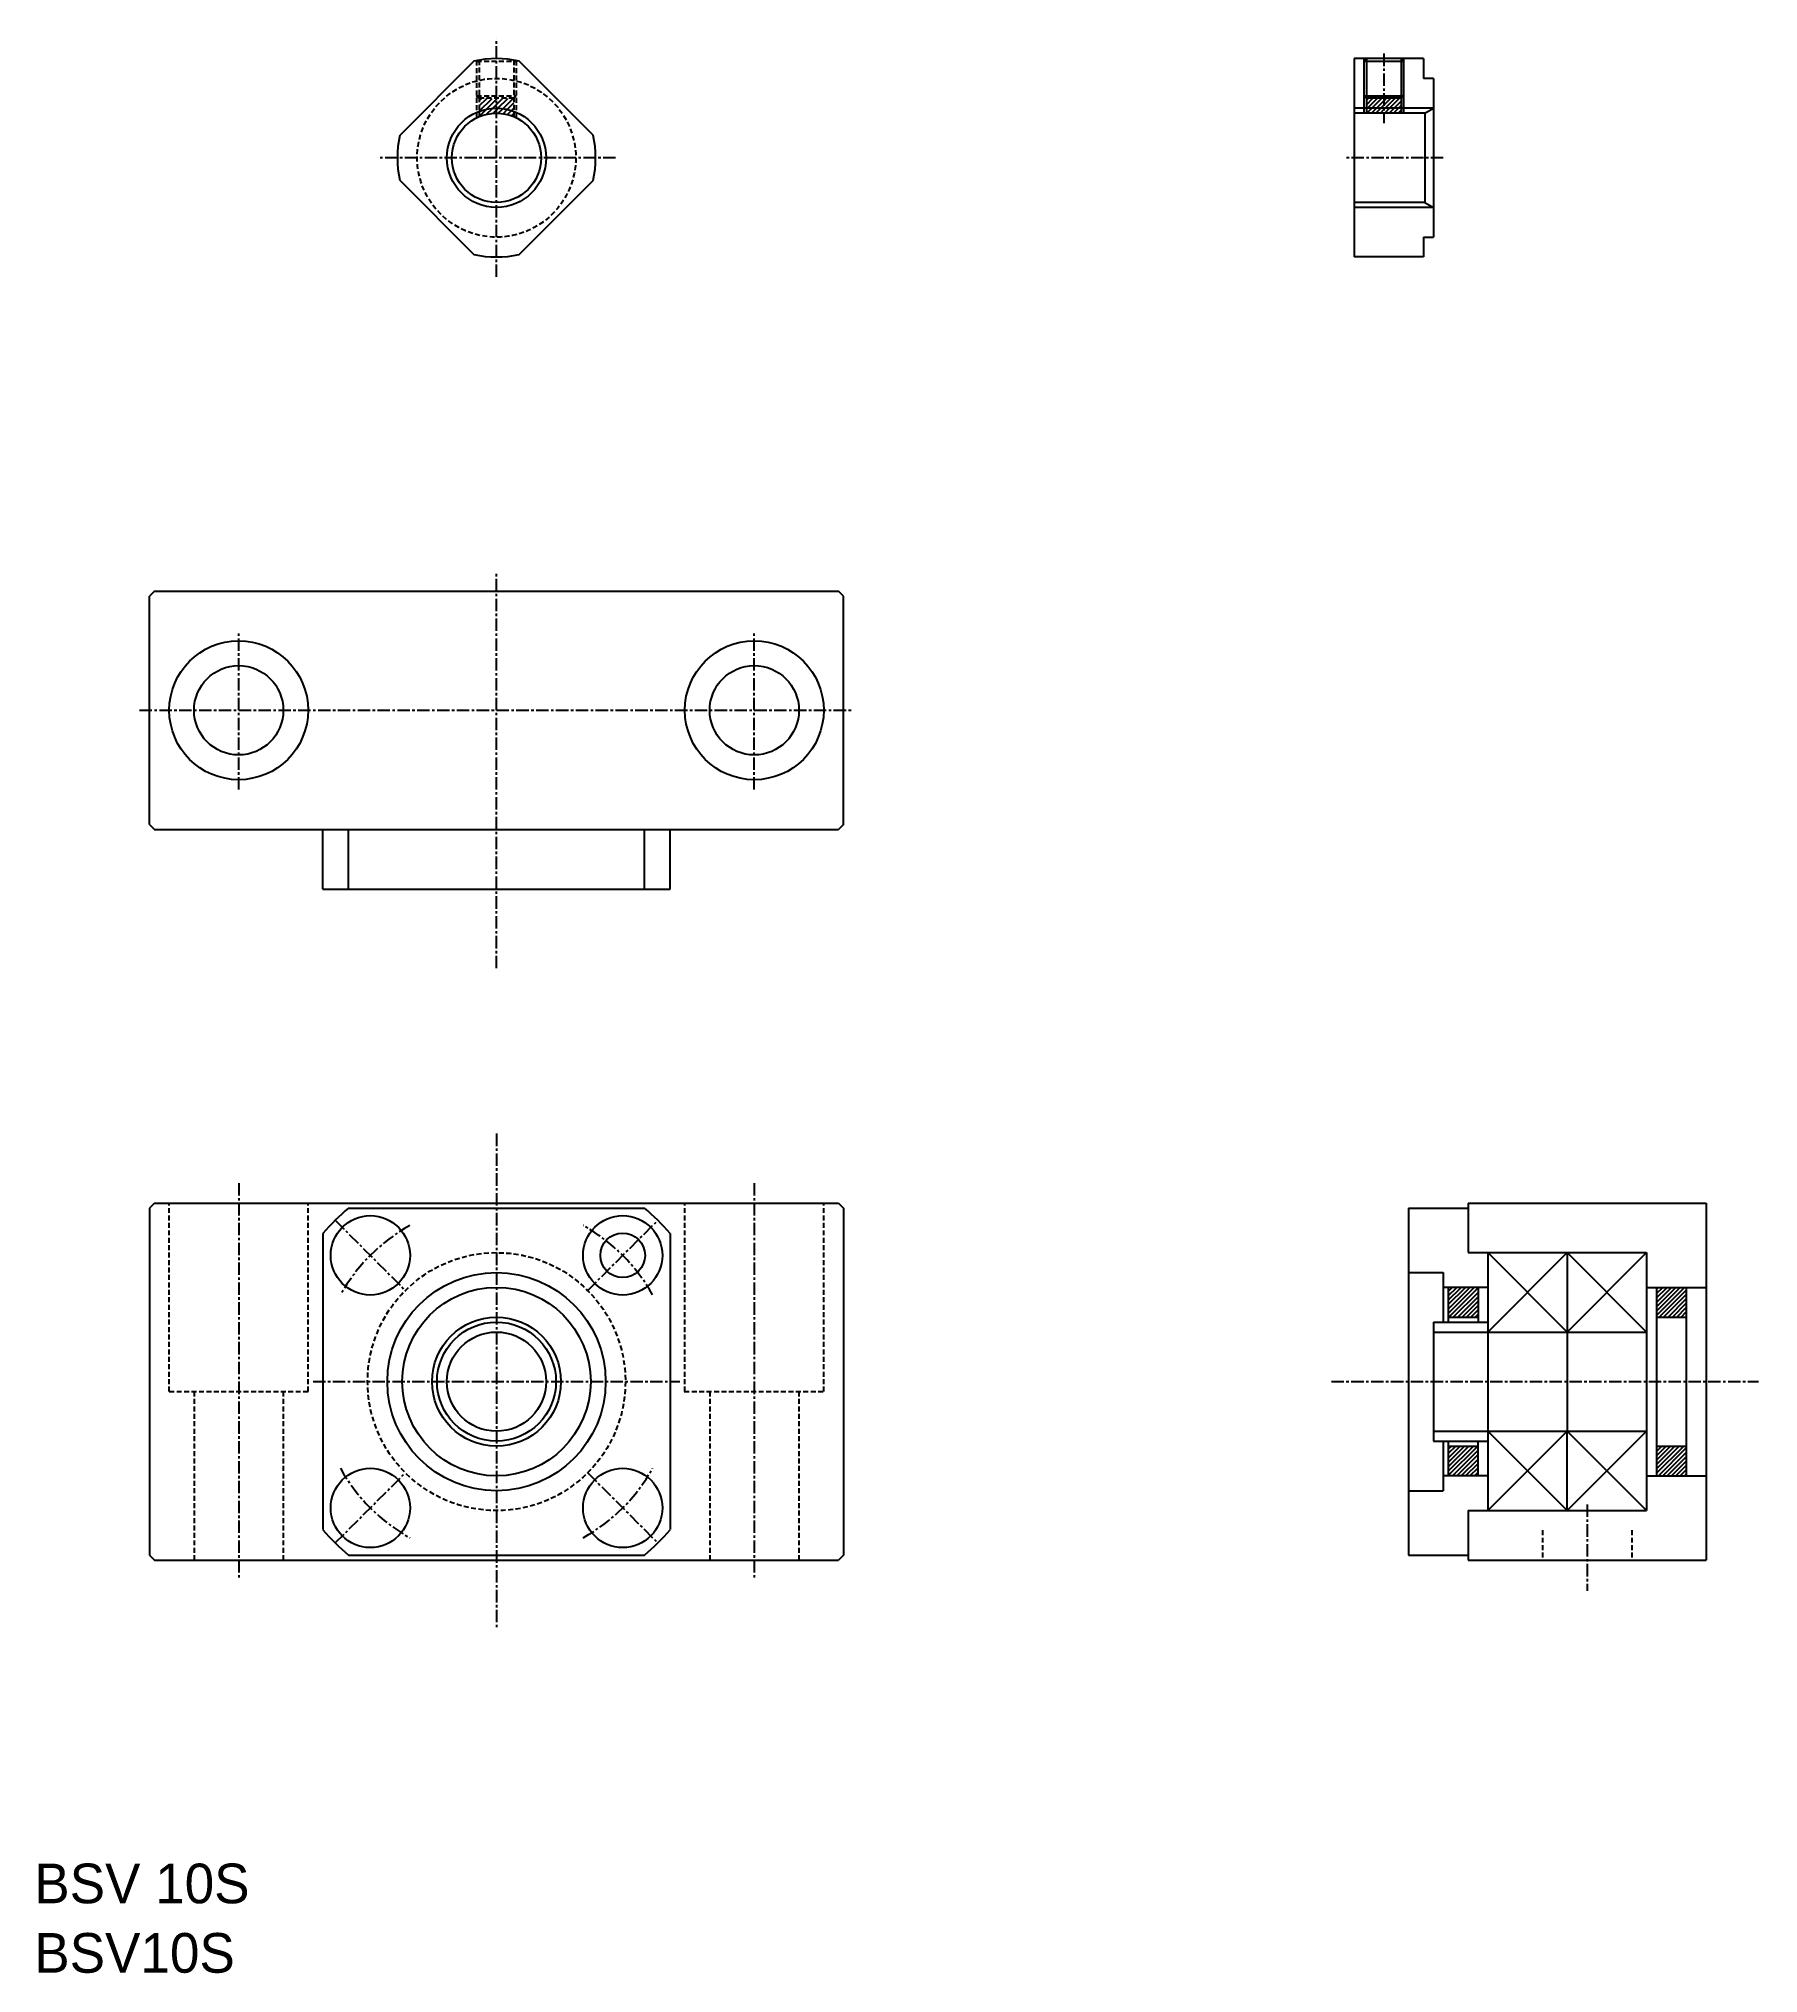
# Model space of a CAD drawing. Extents: x -2 to 171, y 53 to 248.
import ezdxf

# ---------------------------------------------------------------- set-up
doc = ezdxf.new("R2010")
doc.units = 0
doc.linetypes.add('CENTER', pattern=[2, 1.25, -0.25, 0.25, -0.25])
doc.linetypes.add('DASHED', pattern=[0.75, 0.5, -0.25])
doc.layers.get('0').update_dxf_attribs({"linetype": 'CONTINUOUS'})
doc.layers.add('CENTER', color=1, linetype='CENTER')

# ---------------------------------------------------------------- blocks, each defined once
blk = doc.blocks.new('*X0')
at = {"color": 0}
for p, q in [((38.77, 53.09), (40.07, 54.39)), ((38.77, 53.62), (39.54, 54.39)), ((38.77, 54.15), (39.01, 54.39)), ((38.77, 52.56), (39.5, 53.29)), ((39.5, 53.29), (40.52, 54.31)), ((39.52, 52.78), (40.12, 53.38)), ((40.12, 53.38), (40.52, 53.78)), ((40.15, 52.88), (40.52, 53.25)), ((40.52, 53.78), (41.13, 54.39)), ((40.52, 54.31), (40.6, 54.39)), ((40.52, 53.25), (40.66, 53.39)), ((40.66, 53.39), (41.66, 54.39)), ((40.69, 52.89), (41.15, 53.35)), ((41.15, 53.35), (42.19, 54.39)), ((41.18, 52.84), (41.61, 53.27)), ((41.61, 53.27), (42.27, 53.94)), ((41.62, 52.76), (42.02, 53.16)), ((42.02, 53.16), (42.27, 53.41)), ((42.03, 52.63), (42.27, 52.88))]:
    blk.add_line(p, q, dxfattribs=at)
blk = doc.blocks.new('*X42')
at = {"color": 0, "linetype": 'CONTINUOUS'}
for p, q in [((161.2, 119.12), (164.04, 121.95)), ((161.2, 119.56), (163.59, 121.95)), ((161.2, 120), (163.15, 121.95)), ((161.2, 120.44), (162.71, 121.95)), ((161.2, 120.88), (162.27, 121.95)), ((161.2, 121.33), (161.83, 121.95)), ((161.2, 121.77), (161.38, 121.95)), ((161.48, 118.95), (164.2, 121.68)), ((161.92, 118.95), (164.2, 121.23)), ((162.36, 118.95), (164.2, 120.79)), ((162.8, 118.95), (164.2, 120.35)), ((163.25, 118.95), (164.2, 119.91)), ((163.69, 118.95), (164.2, 119.47)), ((164.13, 118.95), (164.2, 119.02)), ((161.2, 103.21), (163.95, 105.95)), ((161.2, 103.65), (163.5, 105.95)), ((161.2, 104.09), (163.06, 105.95)), ((161.2, 104.53), (162.62, 105.95)), ((161.2, 104.98), (162.18, 105.95)), ((161.2, 105.42), (161.74, 105.95)), ((161.2, 105.86), (161.29, 105.95)), ((161.39, 102.95), (164.2, 105.77)), ((161.83, 102.95), (164.2, 105.32)), ((162.27, 102.95), (164.2, 104.88)), ((162.71, 102.95), (164.2, 104.44)), ((163.16, 102.95), (164.2, 104)), ((163.6, 102.95), (164.2, 103.56)), ((164.04, 102.95), (164.2, 103.11))]:
    blk.add_line(p, q, dxfattribs=at)
blk = doc.blocks.new('*X43')
at = {"color": 0, "linetype": 'CONTINUOUS'}
for p, q in [((140.2, 119.33), (142.82, 121.95)), ((140.2, 119.77), (142.38, 121.95)), ((140.2, 120.21), (141.94, 121.95)), ((140.2, 120.66), (141.5, 121.95)), ((140.2, 121.1), (141.06, 121.95)), ((140.2, 121.54), (140.61, 121.95)), ((140.27, 118.95), (143.2, 121.89)), ((140.71, 118.95), (143.2, 121.45)), ((141.15, 118.95), (143.2, 121)), ((141.59, 118.95), (143.2, 120.56)), ((142.03, 118.95), (143.2, 120.12)), ((142.47, 118.95), (143.2, 119.68)), ((142.92, 118.95), (143.2, 119.24)), ((140.2, 102.98), (143.17, 105.95)), ((140.2, 103.42), (142.73, 105.95)), ((140.2, 103.86), (142.29, 105.95)), ((140.2, 104.3), (141.85, 105.95)), ((140.2, 104.75), (141.41, 105.95)), ((140.2, 105.19), (140.97, 105.95)), ((140.2, 105.63), (140.52, 105.95)), ((140.62, 102.95), (143.2, 105.54)), ((141.06, 102.95), (143.2, 105.09)), ((141.5, 102.95), (143.2, 104.65)), ((141.94, 102.95), (143.2, 104.21)), ((142.38, 102.95), (143.2, 103.77)), ((142.83, 102.95), (143.2, 103.33))]:
    blk.add_line(p, q, dxfattribs=at)

msp = doc.modelspace()

# ---------------------------------------------------------------- linework, layer by layer
for p, q in [((130.7, 245.81), (130.7, 225.81)), ((137.7, 245.81), (130.7, 245.81)), ((131.7, 245.81), (131.7, 240.31)), ((131.7, 245.56), (131.95, 245.81)), ((135.7, 245.56), (135.45, 245.81)), ((135.7, 245.81), (135.7, 240.31)), ((137.7, 245.81), (137.7, 243.81)), ((41.94, 245.54), (34.49, 238.09)), ((53.96, 238.09), (46.51, 245.54)), ((138.7, 243.81), (137.7, 243.81)), ((138.7, 243.81), (138.7, 227.81)), ((131.95, 241.81), (131.7, 242.06)), ((135.45, 241.81), (131.95, 241.81)), ((135.45, 241.81), (135.7, 242.06)), ((137.84, 240.31), (130.7, 240.31)), ((137.84, 240.31), (138.7, 240.81)), ((137.84, 240.31), (137.84, 231.31)), ((34.49, 233.52), (41.94, 226.07)), ((46.51, 226.07), (53.96, 233.52)), ((137.84, 231.31), (130.7, 231.31)), ((137.84, 231.31), (138.7, 230.81)), ((137.7, 227.81), (137.7, 225.81)), ((137.7, 227.81), (138.7, 227.81)), ((137.7, 225.81), (130.7, 225.81))]:
    msp.add_line(p, q)
at = {"color": 3}
for p, q in [((131.95, 245.81), (131.95, 240.31)), ((135.45, 245.81), (135.45, 240.31)), ((131.7, 245.56), (135.7, 245.56)), ((131.7, 242.06), (135.7, 242.06)), ((131.95, 241.16), (132.6, 241.81)), ((131.95, 241.61), (132.15, 241.81)), ((132.05, 240.81), (133.05, 241.81)), ((132.5, 240.81), (133.5, 241.81)), ((133.7, 241.11), (134.4, 241.81)), ((133.7, 241.56), (133.95, 241.81)), ((133.7, 241.79), (133.72, 241.81)), ((133.85, 240.81), (134.85, 241.81)), ((134.29, 240.81), (135.29, 241.81)), ((138.7, 240.81), (130.7, 240.81)), ((131.95, 240.71), (132.05, 240.81)), ((132, 240.31), (132.5, 240.81)), ((132.45, 240.31), (132.95, 240.81)), ((132.9, 240.31), (133.4, 240.81)), ((132.95, 240.81), (133.7, 241.56)), ((133.35, 240.31), (133.7, 240.67)), ((133.4, 240.81), (133.7, 241.11)), ((133.7, 240.67), (133.85, 240.81)), ((133.79, 240.31), (134.29, 240.81)), ((134.24, 240.31), (134.74, 240.81)), ((134.69, 240.31), (135.19, 240.81)), ((134.74, 240.81), (135.45, 241.52)), ((135.14, 240.31), (135.45, 240.62)), ((135.19, 240.81), (135.45, 241.07)), ((135.37, 240.31), (135.45, 240.39)), ((138.7, 230.81), (130.7, 230.81))]:
    msp.add_line(p, q, dxfattribs=at)
at = {"color": 3, "linetype": 'DASHED'}
for p, q in [((42.22, 245.6), (42.22, 239.84)), ((42.22, 245.56), (46.22, 245.56)), ((42.47, 245.65), (42.47, 239.95)), ((45.97, 245.65), (45.97, 239.95)), ((46.22, 245.6), (46.22, 239.84)), ((42.22, 242.06), (46.22, 242.06)), ((42.47, 241.81), (42.22, 242.06)), ((45.97, 241.81), (42.47, 241.81)), ((45.97, 241.81), (46.22, 242.06)), ((11.22, 111.45), (11.22, 130.45)), ((25.22, 111.45), (25.22, 130.45)), ((63.22, 111.45), (63.22, 130.45)), ((77.22, 111.45), (77.22, 130.45)), ((11.22, 111.45), (25.29, 111.45)), ((13.72, 111.45), (13.72, 94.45)), ((22.72, 111.45), (22.72, 94.45)), ((63.16, 111.45), (77.22, 111.45)), ((65.72, 111.45), (65.72, 94.45)), ((74.72, 111.45), (74.72, 94.45)), ((149.7, 97.47), (149.7, 94.45)), ((158.7, 97.47), (158.7, 94.45))]:
    msp.add_line(p, q, dxfattribs=at)
at = {"color": 7, "linetype": 'CONTINUOUS'}
for p, q in [((9.72, 192.12), (9.22, 191.62)), ((9.22, 168.62), (9.22, 191.62)), ((9.72, 192.12), (78.72, 192.12)), ((79.22, 191.62), (78.72, 192.12)), ((79.22, 168.62), (79.22, 191.62)), ((9.22, 168.62), (9.72, 168.12)), ((9.72, 168.12), (78.72, 168.12)), ((26.72, 162.09), (26.72, 168.12)), ((29.3, 162.09), (29.3, 168.12)), ((59.15, 162.09), (59.15, 168.12)), ((61.72, 162.09), (61.72, 168.12)), ((79.22, 168.62), (78.72, 168.12)), ((26.72, 162.09), (61.72, 162.09)), ((9.72, 130.45), (9.22, 129.95)), ((9.22, 129.95), (9.22, 94.95)), ((9.72, 130.45), (78.72, 130.45)), ((29.3, 129.95), (59.15, 129.95)), ((78.72, 130.45), (79.22, 129.95)), ((79.22, 129.95), (79.22, 94.95)), ((136.2, 129.95), (142.2, 129.95)), ((136.2, 129.95), (136.2, 112.45)), ((142.2, 130.45), (166.2, 130.45)), ((142.2, 130.45), (142.2, 125.45)), ((166.2, 130.45), (166.2, 94.45)), ((26.72, 127.37), (26.72, 97.53)), ((61.72, 127.37), (61.72, 97.53)), ((142.2, 125.45), (160.2, 125.45)), ((144.2, 125.45), (144.2, 99.45)), ((152.2, 125.45), (152.2, 107.45)), ((160.2, 125.45), (160.2, 99.45)), ((136.2, 123.45), (139.7, 123.45)), ((139.7, 123.45), (139.7, 118.45)), ((144.2, 121.95), (139.7, 121.95)), ((140.2, 121.95), (140.2, 118.45)), ((143.2, 121.95), (143.2, 118.45)), ((160.2, 121.95), (166.2, 121.95)), ((161.2, 121.95), (161.2, 102.95)), ((164.2, 121.95), (164.2, 102.95)), ((144.2, 119.7), (144.2, 105.2)), ((138.7, 118.45), (144.2, 118.45)), ((138.7, 118.45), (138.7, 106.45)), ((138.7, 117.45), (160.2, 117.45)), ((140.2, 118.95), (143.2, 118.95)), ((144.2, 117.45), (160.2, 117.45)), ((161.2, 118.95), (164.2, 118.95)), ((136.2, 112.45), (136.2, 94.95)), ((138.7, 107.45), (160.2, 107.45)), ((144.2, 107.45), (160.2, 107.45)), ((152.2, 99.45), (152.2, 107.45)), ((138.7, 106.45), (144.2, 106.45)), ((139.7, 106.45), (139.7, 101.45)), ((140.2, 106.45), (140.2, 102.95)), ((140.2, 105.95), (143.2, 105.95)), ((143.2, 102.95), (143.2, 106.45)), ((161.2, 105.95), (164.2, 105.95)), ((136.2, 101.45), (139.7, 101.45)), ((144.2, 102.95), (139.7, 102.95)), ((160.2, 102.95), (166.2, 102.95)), ((142.2, 99.45), (160.2, 99.45)), ((142.2, 99.45), (142.2, 94.45)), ((9.22, 94.95), (9.72, 94.45)), ((9.72, 94.45), (78.72, 94.45)), ((29.3, 94.95), (59.15, 94.95)), ((79.22, 94.95), (78.72, 94.45)), ((136.2, 94.95), (142.2, 94.95)), ((142.2, 94.45), (166.2, 94.45))]:
    msp.add_line(p, q, dxfattribs=at)
at = {"color": 3, "linetype": 'CONTINUOUS'}
for p, q in [((144.2, 125.45), (152.2, 117.45)), ((152.2, 125.45), (144.2, 117.45)), ((152.2, 125.45), (160.2, 117.45)), ((160.2, 125.45), (152.2, 117.45)), ((144.2, 107.45), (152.2, 99.45)), ((152.2, 107.45), (144.2, 99.45)), ((152.2, 107.45), (160.2, 99.45)), ((160.2, 107.45), (152.2, 99.45))]:
    msp.add_line(p, q, dxfattribs=at)
at = {"color": 3, "linetype": 'DASHED'}
for centre, radius in [((44.22, 235.81), 8), ((44.22, 112.45), 13)]:
    msp.add_circle(centre, radius, dxfattribs=at)
at = {"color": 3}
msp.add_circle((44.22, 235.81), 5, dxfattribs=at)
msp.add_circle((44.22, 235.81), 4.5)
at = {"color": 7, "linetype": 'CONTINUOUS'}
for centre, radius in [((18.22, 180.12), 7), ((70.22, 180.12), 7), ((18.22, 180.12), 4.5), ((70.22, 180.12), 4.5), ((31.5, 125.18), 4), ((56.95, 125.18), 4), ((56.95, 125.18), 2.25), ((44.22, 112.45), 11), ((44.22, 112.45), 9.5), ((44.22, 112.45), 6.5), ((44.22, 112.45), 6), ((44.22, 112.45), 5), ((31.5, 99.72), 4), ((56.95, 99.72), 4)]:
    msp.add_circle(centre, radius, dxfattribs=at)
for start, end in [(76.7883, 103.2117), (166.7883, 193.2117), (346.7883, 13.2117), (256.7883, 283.2117)]:
    msp.add_arc((44.22, 235.81), 10, start, end)
for start, end in [(130.4591, 139.5409), (40.4591, 49.5409), (220.4591, 229.5409), (310.4591, 319.5409)]:
    msp.add_arc((44.22, 112.45), 23, start, end, dxfattribs=at)
at = {"layer": 'CENTER', "color": 1, "linetype": 'CENTER'}
for p, q in [((44.22, 223.8), (44.22, 247.81)), ((133.7, 246.31), (133.7, 239.31)), ((56.23, 235.81), (32.22, 235.81)), ((139.7, 235.81), (129.7, 235.81)), ((44.22, 154.12), (44.22, 194.12)), ((18.22, 172.12), (18.22, 188.12)), ((70.22, 172.12), (70.22, 188.12)), ((8.22, 180.12), (80.22, 180.12)), ((44.22, 137.45), (44.22, 87.45)), ((18.22, 132.45), (18.22, 92.45)), ((70.22, 132.45), (70.22, 92.45)), ((27.96, 128.71), (35.03, 121.64)), ((53.42, 121.64), (60.49, 128.71)), ((25.72, 112.45), (62.72, 112.45)), ((128.42, 112.45), (171.47, 112.45)), ((27.96, 96.19), (35.03, 103.26)), ((53.42, 103.26), (60.49, 96.19)), ((154.2, 100.07), (154.2, 91.38))]:
    msp.add_line(p, q, dxfattribs=at)
for start, end in [(119.033, 150.9673), (29.033, 60.9672), (209.0327, 240.967), (299.033, 330.9673)]:
    msp.add_arc((44.22, 112.45), 18, start, end, dxfattribs=at)

# ---------------------------------------------------------------- block references
at = {"color": 3, "linetype": 'CONTINUOUS'}
for name, p in [('*X0', (3.7, 187.41)), ('*X43', (0, 0)), ('*X42', (0, 0))]:
    msp.add_blockref(name, p, dxfattribs=at)

# ---------------------------------------------------------------- texts
at = {"color": 7, "linetype": 'CONTINUOUS'}
for s, p in [('BSV 10S', (-2.39, 59.87)), ('BSV10S', (-2.39, 52.87))]:
    msp.add_text(s, height=4, dxfattribs=at).set_placement(p)

doc.saveas('drawing.dxf')
